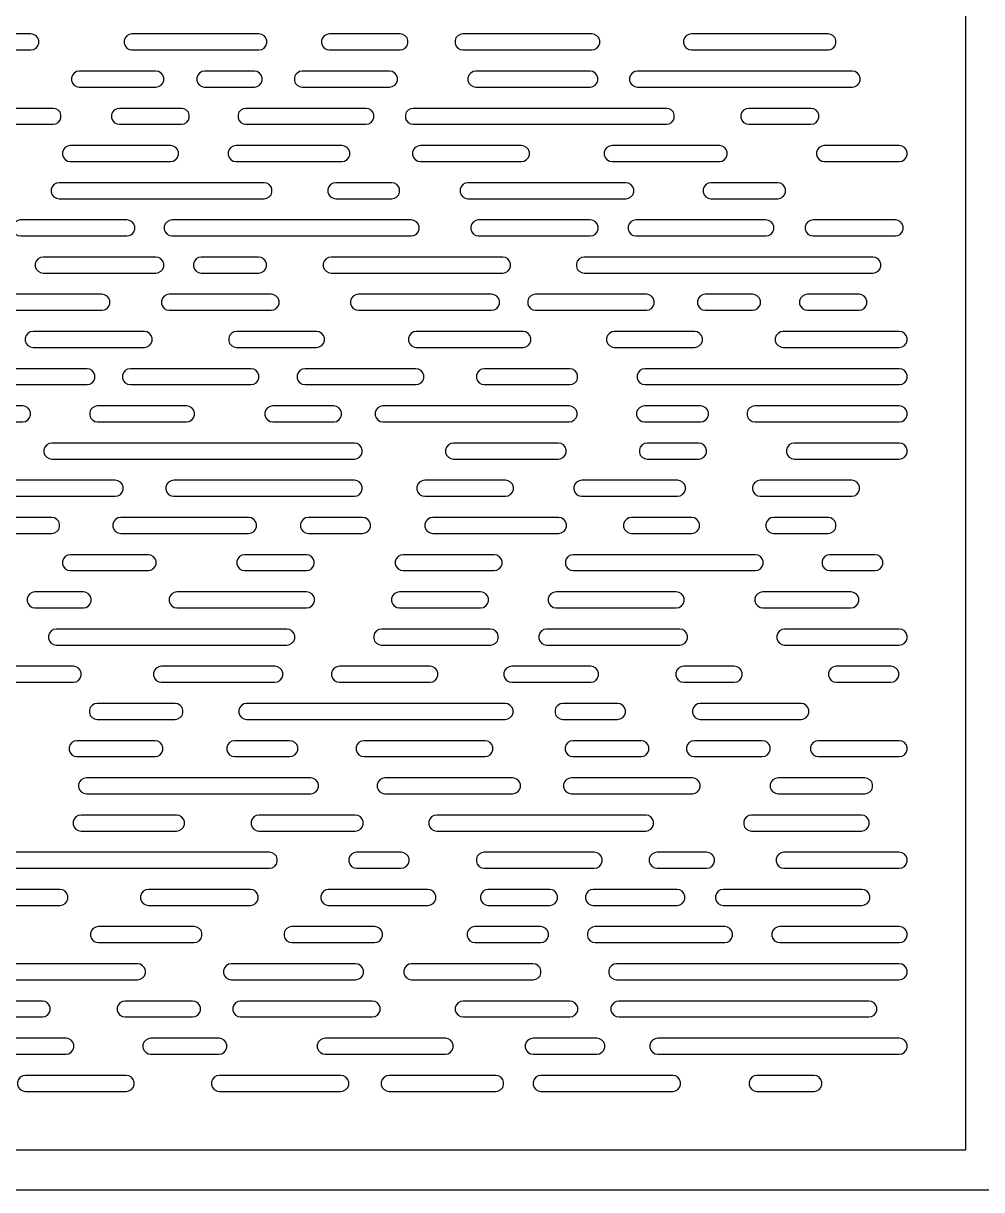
# Model space of a CAD drawing. Header units: millimetres. Extents: x 0 to 1525, y 0 to 1525.
# Drawn here: x 181.4 to 542, y 0 to 439 of the extents above; entities that cross this region are included whole.
import ezdxf

# ---------------------------------------------------------------- set-up
doc = ezdxf.new("R2010")
doc.units = ezdxf.units.MM
doc.layers.add('CUT_INSIDE', color=5, linetype='Continuous')
doc.layers.add('CUT_OUTSIDE', color=1, linetype='Continuous')

msp = doc.modelspace()

# ---------------------------------------------------------------- linework, layer by layer
at = {"layer": 'CUT_INSIDE'}
for points in [[(184.21, 435), (148.4, 435), (147.37, 434.82), (146.47, 434.3), (145.8, 433.5), (145.44, 432.52), (145.44, 431.48), (145.8, 430.5), (146.47, 429.7), (147.37, 429.18), (148.4, 429), (184.21, 429), (185.23, 429.18), (186.14, 429.7), (186.8, 430.5), (187.16, 431.48), (187.16, 432.52), (186.8, 433.5), (186.14, 434.3), (185.23, 434.82), (184.21, 435)], [(270.04, 435), (222.25, 435), (221.23, 434.82), (220.32, 434.3), (219.65, 433.5), (219.3, 432.52), (219.3, 431.48), (219.65, 430.5), (220.32, 429.7), (221.23, 429.18), (222.25, 429), (270.04, 429), (271.06, 429.18), (271.97, 429.7), (272.64, 430.5), (272.99, 431.48), (272.99, 432.52), (272.64, 433.5), (271.97, 434.3), (271.06, 434.82), (270.04, 435)], [(323.16, 435), (296.55, 435), (295.52, 434.82), (294.62, 434.3), (293.95, 433.5), (293.6, 432.52), (293.6, 431.48), (293.95, 430.5), (294.62, 429.7), (295.52, 429.18), (296.55, 429), (323.16, 429), (324.18, 429.18), (325.08, 429.7), (325.75, 430.5), (326.11, 431.48), (326.11, 432.52), (325.75, 433.5), (325.08, 434.3), (324.18, 434.82), (323.16, 435)], [(395.3, 435), (346.78, 435), (345.75, 434.82), (344.85, 434.3), (344.18, 433.5), (343.82, 432.52), (343.82, 431.48), (344.18, 430.5), (344.85, 429.7), (345.75, 429.18), (346.78, 429), (395.3, 429), (396.33, 429.18), (397.23, 429.7), (397.9, 430.5), (398.26, 431.48), (398.26, 432.52), (397.9, 433.5), (397.23, 434.3), (396.33, 434.82), (395.3, 435)], [(484.22, 435), (432.78, 435), (431.75, 434.82), (430.85, 434.3), (430.18, 433.5), (429.82, 432.52), (429.82, 431.48), (430.18, 430.5), (430.85, 429.7), (431.75, 429.18), (432.78, 429), (484.22, 429), (485.25, 429.18), (486.15, 429.7), (486.82, 430.5), (487.18, 431.48), (487.18, 432.52), (486.82, 433.5), (486.15, 434.3), (485.25, 434.82), (484.22, 435)], [(231.26, 421), (202.41, 421), (201.39, 420.82), (200.49, 420.3), (199.82, 419.5), (199.46, 418.52), (199.46, 417.48), (199.82, 416.5), (200.49, 415.7), (201.39, 415.18), (202.41, 415), (231.26, 415), (232.29, 415.18), (233.19, 415.7), (233.86, 416.5), (234.22, 417.48), (234.22, 418.52), (233.86, 419.5), (233.19, 420.3), (232.29, 420.82), (231.26, 421)], [(268.32, 421), (249.59, 421), (248.57, 420.82), (247.66, 420.3), (246.99, 419.5), (246.64, 418.52), (246.64, 417.48), (246.99, 416.5), (247.66, 415.7), (248.57, 415.18), (249.59, 415), (268.32, 415), (269.35, 415.18), (270.25, 415.7), (270.92, 416.5), (271.28, 417.48), (271.28, 418.52), (270.92, 419.5), (270.25, 420.3), (269.35, 420.82), (268.32, 421)], [(319.19, 421), (286.32, 421), (285.29, 420.82), (284.39, 420.3), (283.72, 419.5), (283.36, 418.52), (283.36, 417.48), (283.72, 416.5), (284.39, 415.7), (285.29, 415.18), (286.32, 415), (319.19, 415), (320.22, 415.18), (321.12, 415.7), (321.79, 416.5), (322.14, 417.48), (322.14, 418.52), (321.79, 419.5), (321.12, 420.3), (320.22, 420.82), (319.19, 421)], [(394.63, 421), (351.64, 421), (350.61, 420.82), (349.71, 420.3), (349.04, 419.5), (348.68, 418.52), (348.68, 417.48), (349.04, 416.5), (349.71, 415.7), (350.61, 415.18), (351.64, 415), (394.63, 415), (395.65, 415.18), (396.55, 415.7), (397.22, 416.5), (397.58, 417.48), (397.58, 418.52), (397.22, 419.5), (396.55, 420.3), (395.65, 420.82), (394.63, 421)], [(493.34, 421), (412.45, 421), (411.43, 420.82), (410.52, 420.3), (409.85, 419.5), (409.5, 418.52), (409.5, 417.48), (409.85, 416.5), (410.52, 415.7), (411.43, 415.18), (412.45, 415), (493.34, 415), (494.36, 415.18), (495.27, 415.7), (495.94, 416.5), (496.29, 417.48), (496.29, 418.52), (495.94, 419.5), (495.27, 420.3), (494.36, 420.82), (493.34, 421)], [(192.58, 407), (154.62, 407), (153.6, 406.82), (152.69, 406.3), (152.02, 405.5), (151.67, 404.52), (151.67, 403.48), (152.02, 402.5), (152.69, 401.7), (153.6, 401.18), (154.62, 401), (192.58, 401), (193.61, 401.18), (194.51, 401.7), (195.18, 402.5), (195.54, 403.48), (195.54, 404.52), (195.18, 405.5), (194.51, 406.3), (193.61, 406.82), (192.58, 407)], [(240.87, 407), (217.54, 407), (216.51, 406.82), (215.61, 406.3), (214.94, 405.5), (214.59, 404.52), (214.59, 403.48), (214.94, 402.5), (215.61, 401.7), (216.51, 401.18), (217.54, 401), (240.87, 401), (241.9, 401.18), (242.8, 401.7), (243.47, 402.5), (243.83, 403.48), (243.83, 404.52), (243.47, 405.5), (242.8, 406.3), (241.9, 406.82), (240.87, 407)], [(310.3, 407), (265.12, 407), (264.09, 406.82), (263.19, 406.3), (262.52, 405.5), (262.17, 404.52), (262.17, 403.48), (262.52, 402.5), (263.19, 401.7), (264.09, 401.18), (265.12, 401), (310.3, 401), (311.33, 401.18), (312.23, 401.7), (312.9, 402.5), (313.26, 403.48), (313.26, 404.52), (312.9, 405.5), (312.23, 406.3), (311.33, 406.82), (310.3, 407)], [(423.39, 407), (328.09, 407), (327.06, 406.82), (326.16, 406.3), (325.49, 405.5), (325.13, 404.52), (325.13, 403.48), (325.49, 402.5), (326.16, 401.7), (327.06, 401.18), (328.09, 401), (423.39, 401), (424.41, 401.18), (425.31, 401.7), (425.98, 402.5), (426.34, 403.48), (426.34, 404.52), (425.98, 405.5), (425.31, 406.3), (424.41, 406.82), (423.39, 407)], [(477.77, 407), (454.35, 407), (453.33, 406.82), (452.43, 406.3), (451.76, 405.5), (451.4, 404.52), (451.4, 403.48), (451.76, 402.5), (452.43, 401.7), (453.33, 401.18), (454.35, 401), (477.77, 401), (478.8, 401.18), (479.7, 401.7), (480.37, 402.5), (480.73, 403.48), (480.73, 404.52), (480.37, 405.5), (479.7, 406.3), (478.8, 406.82), (477.77, 407)], [(236.78, 393), (199.04, 393), (198.01, 392.82), (197.11, 392.3), (196.44, 391.5), (196.08, 390.52), (196.08, 389.48), (196.44, 388.5), (197.11, 387.7), (198.01, 387.18), (199.04, 387), (236.78, 387), (237.81, 387.18), (238.71, 387.7), (239.38, 388.5), (239.74, 389.48), (239.74, 390.52), (239.38, 391.5), (238.71, 392.3), (237.81, 392.82), (236.78, 393)], [(301.24, 393), (261.4, 393), (260.38, 392.82), (259.48, 392.3), (258.81, 391.5), (258.45, 390.52), (258.45, 389.48), (258.81, 388.5), (259.48, 387.7), (260.38, 387.18), (261.4, 387), (301.24, 387), (302.27, 387.18), (303.17, 387.7), (303.84, 388.5), (304.2, 389.48), (304.2, 390.52), (303.84, 391.5), (303.17, 392.3), (302.27, 392.82), (301.24, 393)], [(368.83, 393), (330.8, 393), (329.78, 392.82), (328.87, 392.3), (328.2, 391.5), (327.85, 390.52), (327.85, 389.48), (328.2, 388.5), (328.87, 387.7), (329.78, 387.18), (330.8, 387), (368.83, 387), (369.86, 387.18), (370.76, 387.7), (371.43, 388.5), (371.79, 389.48), (371.79, 390.52), (371.43, 391.5), (370.76, 392.3), (369.86, 392.82), (368.83, 393)], [(443.31, 393), (402.91, 393), (401.89, 392.82), (400.99, 392.3), (400.32, 391.5), (399.96, 390.52), (399.96, 389.48), (400.32, 388.5), (400.99, 387.7), (401.89, 387.18), (402.91, 387), (443.31, 387), (444.34, 387.18), (445.24, 387.7), (445.91, 388.5), (446.27, 389.48), (446.27, 390.52), (445.91, 391.5), (445.24, 392.3), (444.34, 392.82), (443.31, 393)], [(511, 393), (482.83, 393), (481.8, 392.82), (480.9, 392.3), (480.23, 391.5), (479.87, 390.52), (479.87, 389.48), (480.23, 388.5), (480.9, 387.7), (481.8, 387.18), (482.83, 387), (511, 387), (512.03, 387.18), (512.93, 387.7), (513.6, 388.5), (513.95, 389.48), (513.95, 390.52), (513.6, 391.5), (512.93, 392.3), (512.03, 392.82), (511, 393)], [(271.99, 379), (194.81, 379), (193.79, 378.82), (192.89, 378.3), (192.22, 377.5), (191.86, 376.52), (191.86, 375.48), (192.22, 374.5), (192.89, 373.7), (193.79, 373.18), (194.81, 373), (271.99, 373), (273.02, 373.18), (273.92, 373.7), (274.59, 374.5), (274.94, 375.48), (274.94, 376.52), (274.59, 377.5), (273.92, 378.3), (273.02, 378.82), (271.99, 379)], [(320.03, 379), (298.93, 379), (297.9, 378.82), (297, 378.3), (296.33, 377.5), (295.97, 376.52), (295.97, 375.48), (296.33, 374.5), (297, 373.7), (297.9, 373.18), (298.93, 373), (320.03, 373), (321.05, 373.18), (321.96, 373.7), (322.63, 374.5), (322.98, 375.48), (322.98, 376.52), (322.63, 377.5), (321.96, 378.3), (321.05, 378.82), (320.03, 379)], [(408.1, 379), (348.7, 379), (347.68, 378.82), (346.77, 378.3), (346.1, 377.5), (345.75, 376.52), (345.75, 375.48), (346.1, 374.5), (346.77, 373.7), (347.68, 373.18), (348.7, 373), (408.1, 373), (409.13, 373.18), (410.03, 373.7), (410.7, 374.5), (411.06, 375.48), (411.06, 376.52), (410.7, 377.5), (410.03, 378.3), (409.13, 378.82), (408.1, 379)], [(465.25, 379), (440.13, 379), (439.11, 378.82), (438.2, 378.3), (437.53, 377.5), (437.18, 376.52), (437.18, 375.48), (437.53, 374.5), (438.2, 373.7), (439.11, 373.18), (440.13, 373), (465.25, 373), (466.28, 373.18), (467.18, 373.7), (467.85, 374.5), (468.21, 375.48), (468.21, 376.52), (467.85, 377.5), (467.18, 378.3), (466.28, 378.82), (465.25, 379)], [(220.35, 365), (180.34, 365), (179.31, 364.82), (178.41, 364.3), (177.74, 363.5), (177.38, 362.52), (177.38, 361.48), (177.74, 360.5), (178.41, 359.7), (179.31, 359.18), (180.34, 359), (220.35, 359), (221.38, 359.18), (222.28, 359.7), (222.95, 360.5), (223.31, 361.48), (223.31, 362.52), (222.95, 363.5), (222.28, 364.3), (221.38, 364.82), (220.35, 365)], [(327.33, 365), (237.38, 365), (236.35, 364.82), (235.45, 364.3), (234.78, 363.5), (234.42, 362.52), (234.42, 361.48), (234.78, 360.5), (235.45, 359.7), (236.35, 359.18), (237.38, 359), (327.33, 359), (328.36, 359.18), (329.26, 359.7), (329.93, 360.5), (330.29, 361.48), (330.29, 362.52), (329.93, 363.5), (329.26, 364.3), (328.36, 364.82), (327.33, 365)], [(394.73, 365), (352.69, 365), (351.67, 364.82), (350.76, 364.3), (350.09, 363.5), (349.74, 362.52), (349.74, 361.48), (350.09, 360.5), (350.76, 359.7), (351.67, 359.18), (352.69, 359), (394.73, 359), (395.76, 359.18), (396.66, 359.7), (397.33, 360.5), (397.69, 361.48), (397.69, 362.52), (397.33, 363.5), (396.66, 364.3), (395.76, 364.82), (394.73, 365)], [(460.81, 365), (411.94, 365), (410.91, 364.82), (410.01, 364.3), (409.34, 363.5), (408.98, 362.52), (408.98, 361.48), (409.34, 360.5), (410.01, 359.7), (410.91, 359.18), (411.94, 359), (460.81, 359), (461.83, 359.18), (462.73, 359.7), (463.4, 360.5), (463.76, 361.48), (463.76, 362.52), (463.4, 363.5), (462.73, 364.3), (461.83, 364.82), (460.81, 365)], [(509.52, 365), (478.57, 365), (477.54, 364.82), (476.64, 364.3), (475.97, 363.5), (475.62, 362.52), (475.62, 361.48), (475.97, 360.5), (476.64, 359.7), (477.54, 359.18), (478.57, 359), (509.52, 359), (510.54, 359.18), (511.45, 359.7), (512.11, 360.5), (512.47, 361.48), (512.47, 362.52), (512.11, 363.5), (511.45, 364.3), (510.54, 364.82), (509.52, 365)], [(231.24, 351), (188.82, 351), (187.79, 350.82), (186.89, 350.3), (186.22, 349.5), (185.87, 348.52), (185.87, 347.48), (186.22, 346.5), (186.89, 345.7), (187.79, 345.18), (188.82, 345), (231.24, 345), (232.27, 345.18), (233.17, 345.7), (233.84, 346.5), (234.2, 347.48), (234.2, 348.52), (233.84, 349.5), (233.17, 350.3), (232.27, 350.82), (231.24, 351)], [(269.89, 351), (248.33, 351), (247.3, 350.82), (246.4, 350.3), (245.73, 349.5), (245.37, 348.52), (245.37, 347.48), (245.73, 346.5), (246.4, 345.7), (247.3, 345.18), (248.33, 345), (269.89, 345), (270.92, 345.18), (271.82, 345.7), (272.49, 346.5), (272.85, 347.48), (272.85, 348.52), (272.49, 349.5), (271.82, 350.3), (270.92, 350.82), (269.89, 351)], [(361.77, 351), (297.21, 351), (296.19, 350.82), (295.28, 350.3), (294.61, 349.5), (294.26, 348.52), (294.26, 347.48), (294.61, 346.5), (295.28, 345.7), (296.19, 345.18), (297.21, 345), (361.77, 345), (362.8, 345.18), (363.7, 345.7), (364.37, 346.5), (364.73, 347.48), (364.73, 348.52), (364.37, 349.5), (363.7, 350.3), (362.8, 350.82), (361.77, 351)], [(501.08, 351), (392.44, 351), (391.42, 350.82), (390.51, 350.3), (389.84, 349.5), (389.49, 348.52), (389.49, 347.48), (389.84, 346.5), (390.51, 345.7), (391.42, 345.18), (392.44, 345), (501.08, 345), (502.1, 345.18), (503.01, 345.7), (503.68, 346.5), (504.03, 347.48), (504.03, 348.52), (503.68, 349.5), (503.01, 350.3), (502.1, 350.82), (501.08, 351)], [(210.94, 337), (176.39, 337), (175.37, 336.82), (174.46, 336.3), (173.79, 335.5), (173.44, 334.52), (173.44, 333.48), (173.79, 332.5), (174.46, 331.7), (175.37, 331.18), (176.39, 331), (210.94, 331), (211.97, 331.18), (212.87, 331.7), (213.54, 332.5), (213.9, 333.48), (213.9, 334.52), (213.54, 335.5), (212.87, 336.3), (211.97, 336.82), (210.94, 337)], [(274.64, 337), (236.29, 337), (235.27, 336.82), (234.36, 336.3), (233.69, 335.5), (233.34, 334.52), (233.34, 333.48), (233.69, 332.5), (234.36, 331.7), (235.27, 331.18), (236.29, 331), (274.64, 331), (275.67, 331.18), (276.57, 331.7), (277.24, 332.5), (277.6, 333.48), (277.6, 334.52), (277.24, 335.5), (276.57, 336.3), (275.67, 336.82), (274.64, 337)], [(357.58, 337), (307.47, 337), (306.45, 336.82), (305.55, 336.3), (304.88, 335.5), (304.52, 334.52), (304.52, 333.48), (304.88, 332.5), (305.55, 331.7), (306.45, 331.18), (307.47, 331), (357.58, 331), (358.61, 331.18), (359.51, 331.7), (360.18, 332.5), (360.54, 333.48), (360.54, 334.52), (360.18, 335.5), (359.51, 336.3), (358.61, 336.82), (357.58, 337)], [(415.84, 337), (374.13, 337), (373.1, 336.82), (372.2, 336.3), (371.53, 335.5), (371.17, 334.52), (371.17, 333.48), (371.53, 332.5), (372.2, 331.7), (373.1, 331.18), (374.13, 331), (415.84, 331), (416.86, 331.18), (417.77, 331.7), (418.44, 332.5), (418.79, 333.48), (418.79, 334.52), (418.44, 335.5), (417.77, 336.3), (416.86, 336.82), (415.84, 337)], [(455.75, 337), (438, 337), (436.97, 336.82), (436.07, 336.3), (435.4, 335.5), (435.04, 334.52), (435.04, 333.48), (435.4, 332.5), (436.07, 331.7), (436.97, 331.18), (438, 331), (455.75, 331), (456.78, 331.18), (457.68, 331.7), (458.35, 332.5), (458.71, 333.48), (458.71, 334.52), (458.35, 335.5), (457.68, 336.3), (456.78, 336.82), (455.75, 337)], [(495.87, 337), (476.44, 337), (475.42, 336.82), (474.52, 336.3), (473.85, 335.5), (473.49, 334.52), (473.49, 333.48), (473.85, 332.5), (474.52, 331.7), (475.42, 331.18), (476.44, 331), (495.87, 331), (496.9, 331.18), (497.8, 331.7), (498.47, 332.5), (498.82, 333.48), (498.82, 334.52), (498.47, 335.5), (497.8, 336.3), (496.9, 336.82), (495.87, 337)], [(226.93, 323), (185.02, 323), (184, 322.82), (183.09, 322.3), (182.42, 321.5), (182.07, 320.52), (182.07, 319.48), (182.42, 318.5), (183.09, 317.7), (184, 317.18), (185.02, 317), (226.93, 317), (227.95, 317.18), (228.86, 317.7), (229.53, 318.5), (229.88, 319.48), (229.88, 320.52), (229.53, 321.5), (228.86, 322.3), (227.95, 322.82), (226.93, 323)], [(291.72, 323), (261.6, 323), (260.57, 322.82), (259.67, 322.3), (259, 321.5), (258.65, 320.52), (258.65, 319.48), (259, 318.5), (259.67, 317.7), (260.57, 317.18), (261.6, 317), (291.72, 317), (292.74, 317.18), (293.64, 317.7), (294.31, 318.5), (294.67, 319.48), (294.67, 320.52), (294.31, 321.5), (293.64, 322.3), (292.74, 322.82), (291.72, 323)], [(369.41, 323), (329.23, 323), (328.21, 322.82), (327.3, 322.3), (326.64, 321.5), (326.28, 320.52), (326.28, 319.48), (326.64, 318.5), (327.3, 317.7), (328.21, 317.18), (329.23, 317), (369.41, 317), (370.44, 317.18), (371.34, 317.7), (372.01, 318.5), (372.37, 319.48), (372.37, 320.52), (372.01, 321.5), (371.34, 322.3), (370.44, 322.82), (369.41, 323)], [(433.95, 323), (403.83, 323), (402.8, 322.82), (401.9, 322.3), (401.23, 321.5), (400.87, 320.52), (400.87, 319.48), (401.23, 318.5), (401.9, 317.7), (402.8, 317.18), (403.83, 317), (433.95, 317), (434.97, 317.18), (435.87, 317.7), (436.54, 318.5), (436.9, 319.48), (436.9, 320.52), (436.54, 321.5), (435.87, 322.3), (434.97, 322.82), (433.95, 323)], [(511, 323), (467.29, 323), (466.26, 322.82), (465.36, 322.3), (464.69, 321.5), (464.34, 320.52), (464.34, 319.48), (464.69, 318.5), (465.36, 317.7), (466.26, 317.18), (467.29, 317), (511, 317), (512.03, 317.18), (512.93, 317.7), (513.6, 318.5), (513.95, 319.48), (513.95, 320.52), (513.6, 321.5), (512.93, 322.3), (512.03, 322.82), (511, 323)], [(205.33, 309), (168.41, 309), (167.39, 308.82), (166.48, 308.3), (165.82, 307.5), (165.46, 306.52), (165.46, 305.48), (165.82, 304.5), (166.48, 303.7), (167.39, 303.18), (168.41, 303), (205.33, 303), (206.35, 303.18), (207.25, 303.7), (207.92, 304.5), (208.28, 305.48), (208.28, 306.52), (207.92, 307.5), (207.25, 308.3), (206.35, 308.82), (205.33, 309)], [(267.02, 309), (221.64, 309), (220.62, 308.82), (219.72, 308.3), (219.05, 307.5), (218.69, 306.52), (218.69, 305.48), (219.05, 304.5), (219.72, 303.7), (220.62, 303.18), (221.64, 303), (267.02, 303), (268.05, 303.18), (268.95, 303.7), (269.62, 304.5), (269.98, 305.48), (269.98, 306.52), (269.62, 307.5), (268.95, 308.3), (268.05, 308.82), (267.02, 309)], [(329.1, 309), (287.37, 309), (286.35, 308.82), (285.45, 308.3), (284.78, 307.5), (284.42, 306.52), (284.42, 305.48), (284.78, 304.5), (285.45, 303.7), (286.35, 303.18), (287.37, 303), (329.1, 303), (330.13, 303.18), (331.03, 303.7), (331.7, 304.5), (332.06, 305.48), (332.06, 306.52), (331.7, 307.5), (331.03, 308.3), (330.13, 308.82), (329.1, 309)], [(387.01, 309), (354.83, 309), (353.8, 308.82), (352.9, 308.3), (352.23, 307.5), (351.88, 306.52), (351.88, 305.48), (352.23, 304.5), (352.9, 303.7), (353.8, 303.18), (354.83, 303), (387.01, 303), (388.03, 303.18), (388.94, 303.7), (389.61, 304.5), (389.96, 305.48), (389.96, 306.52), (389.61, 307.5), (388.94, 308.3), (388.03, 308.82), (387.01, 309)], [(511, 309), (415.31, 309), (414.28, 308.82), (413.38, 308.3), (412.71, 307.5), (412.35, 306.52), (412.35, 305.48), (412.71, 304.5), (413.38, 303.7), (414.28, 303.18), (415.31, 303), (511, 303), (512.03, 303.18), (512.93, 303.7), (513.6, 304.5), (513.95, 305.48), (513.95, 306.52), (513.6, 307.5), (512.93, 308.3), (512.03, 308.82), (511, 309)], [(181.15, 295), (161.14, 295), (160.11, 294.82), (159.21, 294.3), (158.54, 293.5), (158.18, 292.52), (158.18, 291.48), (158.54, 290.5), (159.21, 289.7), (160.11, 289.18), (161.14, 289), (181.15, 289), (182.18, 289.18), (183.08, 289.7), (183.75, 290.5), (184.11, 291.48), (184.11, 292.52), (183.75, 293.5), (183.08, 294.3), (182.18, 294.82), (181.15, 295)], [(242.79, 295), (209.29, 295), (208.26, 294.82), (207.36, 294.3), (206.69, 293.5), (206.34, 292.52), (206.34, 291.48), (206.69, 290.5), (207.36, 289.7), (208.26, 289.18), (209.29, 289), (242.79, 289), (243.81, 289.18), (244.72, 289.7), (245.38, 290.5), (245.74, 291.48), (245.74, 292.52), (245.38, 293.5), (244.72, 294.3), (243.81, 294.82), (242.79, 295)], [(298.16, 295), (275.24, 295), (274.22, 294.82), (273.31, 294.3), (272.65, 293.5), (272.29, 292.52), (272.29, 291.48), (272.65, 290.5), (273.31, 289.7), (274.22, 289.18), (275.24, 289), (298.16, 289), (299.18, 289.18), (300.09, 289.7), (300.76, 290.5), (301.11, 291.48), (301.11, 292.52), (300.76, 293.5), (300.09, 294.3), (299.18, 294.82), (298.16, 295)], [(386.77, 295), (316.71, 295), (315.68, 294.82), (314.78, 294.3), (314.11, 293.5), (313.75, 292.52), (313.75, 291.48), (314.11, 290.5), (314.78, 289.7), (315.68, 289.18), (316.71, 289), (386.77, 289), (387.8, 289.18), (388.7, 289.7), (389.37, 290.5), (389.72, 291.48), (389.72, 292.52), (389.37, 293.5), (388.7, 294.3), (387.8, 294.82), (386.77, 295)], [(436.23, 295), (415.12, 295), (414.1, 294.82), (413.2, 294.3), (412.53, 293.5), (412.17, 292.52), (412.17, 291.48), (412.53, 290.5), (413.2, 289.7), (414.1, 289.18), (415.12, 289), (436.23, 289), (437.25, 289.18), (438.15, 289.7), (438.82, 290.5), (439.18, 291.48), (439.18, 292.52), (438.82, 293.5), (438.15, 294.3), (437.25, 294.82), (436.23, 295)], [(511, 295), (456.65, 295), (455.63, 294.82), (454.73, 294.3), (454.06, 293.5), (453.7, 292.52), (453.7, 291.48), (454.06, 290.5), (454.73, 289.7), (455.63, 289.18), (456.65, 289), (511, 289), (512.03, 289.18), (512.93, 289.7), (513.6, 290.5), (513.95, 291.48), (513.95, 292.52), (513.6, 293.5), (512.93, 294.3), (512.03, 294.82), (511, 295)], [(305.94, 281), (192.1, 281), (191.07, 280.82), (190.17, 280.3), (189.5, 279.5), (189.14, 278.52), (189.14, 277.48), (189.5, 276.5), (190.17, 275.7), (191.07, 275.18), (192.1, 275), (305.94, 275), (306.96, 275.18), (307.86, 275.7), (308.53, 276.5), (308.89, 277.48), (308.89, 278.52), (308.53, 279.5), (307.86, 280.3), (306.96, 280.82), (305.94, 281)], [(382.69, 281), (343.24, 281), (342.21, 280.82), (341.31, 280.3), (340.64, 279.5), (340.28, 278.52), (340.28, 277.48), (340.64, 276.5), (341.31, 275.7), (342.21, 275.18), (343.24, 275), (382.69, 275), (383.72, 275.18), (384.62, 275.7), (385.29, 276.5), (385.65, 277.48), (385.65, 278.52), (385.29, 279.5), (384.62, 280.3), (383.72, 280.82), (382.69, 281)], [(435.51, 281), (416.13, 281), (415.1, 280.82), (414.2, 280.3), (413.53, 279.5), (413.18, 278.52), (413.18, 277.48), (413.53, 276.5), (414.2, 275.7), (415.1, 275.18), (416.13, 275), (435.51, 275), (436.53, 275.18), (437.43, 275.7), (438.1, 276.5), (438.46, 277.48), (438.46, 278.52), (438.1, 279.5), (437.43, 280.3), (436.53, 280.82), (435.51, 281)], [(511, 281), (471.48, 281), (470.45, 280.82), (469.55, 280.3), (468.88, 279.5), (468.52, 278.52), (468.52, 277.48), (468.88, 276.5), (469.55, 275.7), (470.45, 275.18), (471.48, 275), (511, 275), (512.03, 275.18), (512.93, 275.7), (513.6, 276.5), (513.95, 277.48), (513.95, 278.52), (513.6, 279.5), (512.93, 280.3), (512.03, 280.82), (511, 281)], [(215.95, 267), (149.93, 267), (148.9, 266.82), (148, 266.3), (147.33, 265.5), (146.97, 264.52), (146.97, 263.48), (147.33, 262.5), (148, 261.7), (148.9, 261.18), (149.93, 261), (215.95, 261), (216.98, 261.18), (217.88, 261.7), (218.55, 262.5), (218.91, 263.48), (218.91, 264.52), (218.55, 265.5), (217.88, 266.3), (216.98, 266.82), (215.95, 267)], [(305.94, 267), (237.97, 267), (236.94, 266.82), (236.04, 266.3), (235.37, 265.5), (235.01, 264.52), (235.01, 263.48), (235.37, 262.5), (236.04, 261.7), (236.94, 261.18), (237.97, 261), (305.94, 261), (306.97, 261.18), (307.87, 261.7), (308.54, 262.5), (308.9, 263.48), (308.9, 264.52), (308.54, 265.5), (307.87, 266.3), (306.97, 266.82), (305.94, 267)], [(362.81, 267), (332.42, 267), (331.4, 266.82), (330.5, 266.3), (329.83, 265.5), (329.47, 264.52), (329.47, 263.48), (329.83, 262.5), (330.5, 261.7), (331.4, 261.18), (332.42, 261), (362.81, 261), (363.84, 261.18), (364.74, 261.7), (365.41, 262.5), (365.77, 263.48), (365.77, 264.52), (365.41, 265.5), (364.74, 266.3), (363.84, 266.82), (362.81, 267)], [(427.53, 267), (391.52, 267), (390.49, 266.82), (389.59, 266.3), (388.92, 265.5), (388.56, 264.52), (388.56, 263.48), (388.92, 262.5), (389.59, 261.7), (390.49, 261.18), (391.52, 261), (427.53, 261), (428.56, 261.18), (429.46, 261.7), (430.13, 262.5), (430.49, 263.48), (430.49, 264.52), (430.13, 265.5), (429.46, 266.3), (428.56, 266.82), (427.53, 267)], [(493.12, 267), (458.68, 267), (457.66, 266.82), (456.76, 266.3), (456.09, 265.5), (455.73, 264.52), (455.73, 263.48), (456.09, 262.5), (456.76, 261.7), (457.66, 261.18), (458.68, 261), (493.12, 261), (494.14, 261.18), (495.04, 261.7), (495.71, 262.5), (496.07, 263.48), (496.07, 264.52), (495.71, 265.5), (495.04, 266.3), (494.14, 266.82), (493.12, 267)], [(192.09, 253), (123.3, 253), (122.27, 252.82), (121.37, 252.3), (120.7, 251.5), (120.34, 250.52), (120.34, 249.48), (120.7, 248.5), (121.37, 247.7), (122.27, 247.18), (123.3, 247), (192.09, 247), (193.12, 247.18), (194.02, 247.7), (194.69, 248.5), (195.04, 249.48), (195.04, 250.52), (194.69, 251.5), (194.02, 252.3), (193.12, 252.82), (192.09, 253)], [(266.16, 253), (218.02, 253), (216.99, 252.82), (216.09, 252.3), (215.42, 251.5), (215.07, 250.52), (215.07, 249.48), (215.42, 248.5), (216.09, 247.7), (216.99, 247.18), (218.02, 247), (266.16, 247), (267.18, 247.18), (268.08, 247.7), (268.75, 248.5), (269.11, 249.48), (269.11, 250.52), (268.75, 251.5), (268.08, 252.3), (267.18, 252.82), (266.16, 253)], [(309.03, 253), (288.62, 253), (287.59, 252.82), (286.69, 252.3), (286.02, 251.5), (285.66, 250.52), (285.66, 249.48), (286.02, 248.5), (286.69, 247.7), (287.59, 247.18), (288.62, 247), (309.03, 247), (310.06, 247.18), (310.96, 247.7), (311.63, 248.5), (311.99, 249.48), (311.99, 250.52), (311.63, 251.5), (310.96, 252.3), (310.06, 252.82), (309.03, 253)], [(382.78, 253), (335.44, 253), (334.42, 252.82), (333.51, 252.3), (332.84, 251.5), (332.49, 250.52), (332.49, 249.48), (332.84, 248.5), (333.51, 247.7), (334.42, 247.18), (335.44, 247), (382.78, 247), (383.81, 247.18), (384.71, 247.7), (385.38, 248.5), (385.74, 249.48), (385.74, 250.52), (385.38, 251.5), (384.71, 252.3), (383.81, 252.82), (382.78, 253)], [(432.88, 253), (410.22, 253), (409.19, 252.82), (408.29, 252.3), (407.62, 251.5), (407.26, 250.52), (407.26, 249.48), (407.62, 248.5), (408.29, 247.7), (409.19, 247.18), (410.22, 247), (432.88, 247), (433.91, 247.18), (434.81, 247.7), (435.48, 248.5), (435.84, 249.48), (435.84, 250.52), (435.48, 251.5), (434.81, 252.3), (433.91, 252.82), (432.88, 253)], [(484.22, 253), (463.71, 253), (462.68, 252.82), (461.78, 252.3), (461.11, 251.5), (460.76, 250.52), (460.76, 249.48), (461.11, 248.5), (461.78, 247.7), (462.68, 247.18), (463.71, 247), (484.22, 247), (485.24, 247.18), (486.14, 247.7), (486.81, 248.5), (487.17, 249.48), (487.17, 250.52), (486.81, 251.5), (486.14, 252.3), (485.24, 252.82), (484.22, 253)], [(228.35, 239), (199.08, 239), (198.05, 238.82), (197.15, 238.3), (196.48, 237.5), (196.13, 236.52), (196.13, 235.48), (196.48, 234.5), (197.15, 233.7), (198.05, 233.18), (199.08, 233), (228.35, 233), (229.37, 233.18), (230.28, 233.7), (230.95, 234.5), (231.3, 235.48), (231.3, 236.52), (230.95, 237.5), (230.28, 238.3), (229.37, 238.82), (228.35, 239)], [(287.88, 239), (264.63, 239), (263.61, 238.82), (262.7, 238.3), (262.04, 237.5), (261.68, 236.52), (261.68, 235.48), (262.04, 234.5), (262.7, 233.7), (263.61, 233.18), (264.63, 233), (287.88, 233), (288.91, 233.18), (289.81, 233.7), (290.48, 234.5), (290.83, 235.48), (290.83, 236.52), (290.48, 237.5), (289.81, 238.3), (288.91, 238.82), (287.88, 239)], [(358.54, 239), (324.3, 239), (323.27, 238.82), (322.37, 238.3), (321.7, 237.5), (321.34, 236.52), (321.34, 235.48), (321.7, 234.5), (322.37, 233.7), (323.27, 233.18), (324.3, 233), (358.54, 233), (359.57, 233.18), (360.47, 233.7), (361.14, 234.5), (361.5, 235.48), (361.5, 236.52), (361.14, 237.5), (360.47, 238.3), (359.57, 238.82), (358.54, 239)], [(456.81, 239), (388.29, 239), (387.27, 238.82), (386.36, 238.3), (385.7, 237.5), (385.34, 236.52), (385.34, 235.48), (385.7, 234.5), (386.36, 233.7), (387.27, 233.18), (388.29, 233), (456.81, 233), (457.84, 233.18), (458.74, 233.7), (459.41, 234.5), (459.77, 235.48), (459.77, 236.52), (459.41, 237.5), (458.74, 238.3), (457.84, 238.82), (456.81, 239)], [(501.85, 239), (484.89, 239), (483.86, 238.82), (482.96, 238.3), (482.29, 237.5), (481.93, 236.52), (481.93, 235.48), (482.29, 234.5), (482.96, 233.7), (483.86, 233.18), (484.89, 233), (501.85, 233), (502.88, 233.18), (503.78, 233.7), (504.45, 234.5), (504.81, 235.48), (504.81, 236.52), (504.45, 237.5), (503.78, 238.3), (502.88, 238.82), (501.85, 239)], [(203.96, 225), (185.73, 225), (184.7, 224.82), (183.8, 224.3), (183.13, 223.5), (182.77, 222.52), (182.77, 221.48), (183.13, 220.5), (183.8, 219.7), (184.7, 219.18), (185.73, 219), (203.96, 219), (204.98, 219.18), (205.89, 219.7), (206.55, 220.5), (206.91, 221.48), (206.91, 222.52), (206.55, 223.5), (205.89, 224.3), (204.98, 224.82), (203.96, 225)], [(287.98, 225), (239.15, 225), (238.13, 224.82), (237.23, 224.3), (236.56, 223.5), (236.2, 222.52), (236.2, 221.48), (236.56, 220.5), (237.23, 219.7), (238.13, 219.18), (239.15, 219), (287.98, 219), (289.01, 219.18), (289.91, 219.7), (290.58, 220.5), (290.94, 221.48), (290.94, 222.52), (290.58, 223.5), (289.91, 224.3), (289.01, 224.82), (287.98, 225)], [(353.46, 225), (322.89, 225), (321.87, 224.82), (320.97, 224.3), (320.3, 223.5), (319.94, 222.52), (319.94, 221.48), (320.3, 220.5), (320.97, 219.7), (321.87, 219.18), (322.89, 219), (353.46, 219), (354.49, 219.18), (355.39, 219.7), (356.06, 220.5), (356.42, 221.48), (356.42, 222.52), (356.06, 223.5), (355.39, 224.3), (354.49, 224.82), (353.46, 225)], [(427.09, 225), (381.86, 225), (380.83, 224.82), (379.93, 224.3), (379.26, 223.5), (378.91, 222.52), (378.91, 221.48), (379.26, 220.5), (379.93, 219.7), (380.83, 219.18), (381.86, 219), (427.09, 219), (428.12, 219.18), (429.02, 219.7), (429.69, 220.5), (430.05, 221.48), (430.05, 222.52), (429.69, 223.5), (429.02, 224.3), (428.12, 224.82), (427.09, 225)], [(492.78, 225), (459.64, 225), (458.61, 224.82), (457.71, 224.3), (457.04, 223.5), (456.68, 222.52), (456.68, 221.48), (457.04, 220.5), (457.71, 219.7), (458.61, 219.18), (459.64, 219), (492.78, 219), (493.8, 219.18), (494.71, 219.7), (495.38, 220.5), (495.73, 221.48), (495.73, 222.52), (495.38, 223.5), (494.71, 224.3), (493.8, 224.82), (492.78, 225)], [(280.53, 211), (193.78, 211), (192.76, 210.82), (191.85, 210.3), (191.18, 209.5), (190.83, 208.52), (190.83, 207.48), (191.18, 206.5), (191.85, 205.7), (192.76, 205.18), (193.78, 205), (280.53, 205), (281.56, 205.18), (282.46, 205.7), (283.13, 206.5), (283.49, 207.48), (283.49, 208.52), (283.13, 209.5), (282.46, 210.3), (281.56, 210.82), (280.53, 211)], [(357.15, 211), (316.17, 211), (315.15, 210.82), (314.24, 210.3), (313.57, 209.5), (313.22, 208.52), (313.22, 207.48), (313.57, 206.5), (314.24, 205.7), (315.15, 205.18), (316.17, 205), (357.15, 205), (358.17, 205.18), (359.07, 205.7), (359.74, 206.5), (360.1, 207.48), (360.1, 208.52), (359.74, 209.5), (359.07, 210.3), (358.17, 210.82), (357.15, 211)], [(428.39, 211), (378.26, 211), (377.24, 210.82), (376.34, 210.3), (375.67, 209.5), (375.31, 208.52), (375.31, 207.48), (375.67, 206.5), (376.34, 205.7), (377.24, 205.18), (378.26, 205), (428.39, 205), (429.41, 205.18), (430.31, 205.7), (430.98, 206.5), (431.34, 207.48), (431.34, 208.52), (430.98, 209.5), (430.31, 210.3), (429.41, 210.82), (428.39, 211)], [(511, 211), (467.84, 211), (466.82, 210.82), (465.91, 210.3), (465.24, 209.5), (464.89, 208.52), (464.89, 207.48), (465.24, 206.5), (465.91, 205.7), (466.82, 205.18), (467.84, 205), (511, 205), (512.03, 205.18), (512.93, 205.7), (513.6, 206.5), (513.95, 207.48), (513.95, 208.52), (513.6, 209.5), (512.93, 210.3), (512.03, 210.82), (511, 211)], [(200.19, 197), (137.91, 197), (136.89, 196.82), (135.98, 196.3), (135.31, 195.5), (134.96, 194.52), (134.96, 193.48), (135.31, 192.5), (135.98, 191.7), (136.89, 191.18), (137.91, 191), (200.19, 191), (201.21, 191.18), (202.12, 191.7), (202.78, 192.5), (203.14, 193.48), (203.14, 194.52), (202.78, 195.5), (202.12, 196.3), (201.21, 196.82), (200.19, 197)], [(276.02, 197), (233.33, 197), (232.3, 196.82), (231.4, 196.3), (230.73, 195.5), (230.37, 194.52), (230.37, 193.48), (230.73, 192.5), (231.4, 191.7), (232.3, 191.18), (233.33, 191), (276.02, 191), (277.04, 191.18), (277.95, 191.7), (278.62, 192.5), (278.97, 193.48), (278.97, 194.52), (278.62, 195.5), (277.95, 196.3), (277.04, 196.82), (276.02, 197)], [(334.43, 197), (300.32, 197), (299.29, 196.82), (298.39, 196.3), (297.72, 195.5), (297.36, 194.52), (297.36, 193.48), (297.72, 192.5), (298.39, 191.7), (299.29, 191.18), (300.32, 191), (334.43, 191), (335.45, 191.18), (336.35, 191.7), (337.02, 192.5), (337.38, 193.48), (337.38, 194.52), (337.02, 195.5), (336.35, 196.3), (335.45, 196.82), (334.43, 197)], [(394.87, 197), (365.17, 197), (364.15, 196.82), (363.24, 196.3), (362.57, 195.5), (362.22, 194.52), (362.22, 193.48), (362.57, 192.5), (363.24, 191.7), (364.15, 191.18), (365.17, 191), (394.87, 191), (395.89, 191.18), (396.8, 191.7), (397.47, 192.5), (397.82, 193.48), (397.82, 194.52), (397.47, 195.5), (396.8, 196.3), (395.89, 196.82), (394.87, 197)], [(448.91, 197), (429.87, 197), (428.85, 196.82), (427.95, 196.3), (427.28, 195.5), (426.92, 194.52), (426.92, 193.48), (427.28, 192.5), (427.95, 191.7), (428.85, 191.18), (429.87, 191), (448.91, 191), (449.93, 191.18), (450.84, 191.7), (451.51, 192.5), (451.86, 193.48), (451.86, 194.52), (451.51, 195.5), (450.84, 196.3), (449.93, 196.82), (448.91, 197)], [(507.81, 197), (487.29, 197), (486.26, 196.82), (485.36, 196.3), (484.69, 195.5), (484.34, 194.52), (484.34, 193.48), (484.69, 192.5), (485.36, 191.7), (486.26, 191.18), (487.29, 191), (507.81, 191), (508.84, 191.18), (509.74, 191.7), (510.41, 192.5), (510.77, 193.48), (510.77, 194.52), (510.41, 195.5), (509.74, 196.3), (508.84, 196.82), (507.81, 197)], [(238.48, 183), (209.16, 183), (208.13, 182.82), (207.23, 182.3), (206.56, 181.5), (206.21, 180.52), (206.21, 179.48), (206.56, 178.5), (207.23, 177.7), (208.13, 177.18), (209.16, 177), (238.48, 177), (239.5, 177.18), (240.41, 177.7), (241.08, 178.5), (241.43, 179.48), (241.43, 180.52), (241.08, 181.5), (240.41, 182.3), (239.5, 182.82), (238.48, 183)], [(362.7, 183), (265.39, 183), (264.37, 182.82), (263.46, 182.3), (262.8, 181.5), (262.44, 180.52), (262.44, 179.48), (262.8, 178.5), (263.46, 177.7), (264.37, 177.18), (265.39, 177), (362.7, 177), (363.73, 177.18), (364.63, 177.7), (365.3, 178.5), (365.66, 179.48), (365.66, 180.52), (365.3, 181.5), (364.63, 182.3), (363.73, 182.82), (362.7, 183)], [(405, 183), (384.4, 183), (383.37, 182.82), (382.47, 182.3), (381.8, 181.5), (381.44, 180.52), (381.44, 179.48), (381.8, 178.5), (382.47, 177.7), (383.37, 177.18), (384.4, 177), (405, 177), (406.02, 177.18), (406.93, 177.7), (407.6, 178.5), (407.95, 179.48), (407.95, 180.52), (407.6, 181.5), (406.93, 182.3), (406.02, 182.82), (405, 183)], [(474.02, 183), (436.1, 183), (435.07, 182.82), (434.17, 182.3), (433.5, 181.5), (433.14, 180.52), (433.14, 179.48), (433.5, 178.5), (434.17, 177.7), (435.07, 177.18), (436.1, 177), (474.02, 177), (475.05, 177.18), (475.95, 177.7), (476.62, 178.5), (476.98, 179.48), (476.98, 180.52), (476.62, 181.5), (475.95, 182.3), (475.05, 182.82), (474.02, 183)], [(230.92, 169), (201.55, 169), (200.52, 168.82), (199.62, 168.3), (198.95, 167.5), (198.59, 166.52), (198.59, 165.48), (198.95, 164.5), (199.62, 163.7), (200.52, 163.18), (201.55, 163), (230.92, 163), (231.95, 163.18), (232.85, 163.7), (233.52, 164.5), (233.88, 165.48), (233.88, 166.52), (233.52, 167.5), (232.85, 168.3), (231.95, 168.82), (230.92, 169)], [(281.66, 169), (260.92, 169), (259.89, 168.82), (258.99, 168.3), (258.32, 167.5), (257.96, 166.52), (257.96, 165.48), (258.32, 164.5), (258.99, 163.7), (259.89, 163.18), (260.92, 163), (281.66, 163), (282.68, 163.18), (283.58, 163.7), (284.25, 164.5), (284.61, 165.48), (284.61, 166.52), (284.25, 167.5), (283.58, 168.3), (282.68, 168.82), (281.66, 169)], [(355.11, 169), (309.57, 169), (308.55, 168.82), (307.64, 168.3), (306.97, 167.5), (306.62, 166.52), (306.62, 165.48), (306.97, 164.5), (307.64, 163.7), (308.55, 163.18), (309.57, 163), (355.11, 163), (356.13, 163.18), (357.04, 163.7), (357.71, 164.5), (358.06, 165.48), (358.06, 166.52), (357.71, 167.5), (357.04, 168.3), (356.13, 168.82), (355.11, 169)], [(413.81, 169), (388.18, 169), (387.15, 168.82), (386.25, 168.3), (385.58, 167.5), (385.22, 166.52), (385.22, 165.48), (385.58, 164.5), (386.25, 163.7), (387.15, 163.18), (388.18, 163), (413.81, 163), (414.83, 163.18), (415.74, 163.7), (416.41, 164.5), (416.76, 165.48), (416.76, 166.52), (416.41, 167.5), (415.74, 168.3), (414.83, 168.82), (413.81, 169)], [(459.44, 169), (433.87, 169), (432.84, 168.82), (431.94, 168.3), (431.27, 167.5), (430.91, 166.52), (430.91, 165.48), (431.27, 164.5), (431.94, 163.7), (432.84, 163.18), (433.87, 163), (459.44, 163), (460.47, 163.18), (461.37, 163.7), (462.04, 164.5), (462.4, 165.48), (462.4, 166.52), (462.04, 167.5), (461.37, 168.3), (460.47, 168.82), (459.44, 169)], [(511, 169), (480.58, 169), (479.56, 168.82), (478.65, 168.3), (477.98, 167.5), (477.63, 166.52), (477.63, 165.48), (477.98, 164.5), (478.65, 163.7), (479.56, 163.18), (480.58, 163), (511, 163), (512.03, 163.18), (512.93, 163.7), (513.6, 164.5), (513.95, 165.48), (513.95, 166.52), (513.6, 167.5), (512.93, 168.3), (512.03, 168.82), (511, 169)], [(289.52, 155), (205.08, 155), (204.06, 154.82), (203.15, 154.3), (202.48, 153.5), (202.13, 152.52), (202.13, 151.48), (202.48, 150.5), (203.15, 149.7), (204.06, 149.18), (205.08, 149), (289.52, 149), (290.54, 149.18), (291.45, 149.7), (292.12, 150.5), (292.47, 151.48), (292.47, 152.52), (292.12, 153.5), (291.45, 154.3), (290.54, 154.82), (289.52, 155)], [(365.48, 155), (317.45, 155), (316.43, 154.82), (315.52, 154.3), (314.85, 153.5), (314.5, 152.52), (314.5, 151.48), (314.85, 150.5), (315.52, 149.7), (316.43, 149.18), (317.45, 149), (365.48, 149), (366.51, 149.18), (367.41, 149.7), (368.08, 150.5), (368.44, 151.48), (368.44, 152.52), (368.08, 153.5), (367.41, 154.3), (366.51, 154.82), (365.48, 155)], [(433.13, 155), (387.62, 155), (386.6, 154.82), (385.7, 154.3), (385.03, 153.5), (384.67, 152.52), (384.67, 151.48), (385.03, 150.5), (385.7, 149.7), (386.6, 149.18), (387.62, 149), (433.13, 149), (434.15, 149.18), (435.05, 149.7), (435.72, 150.5), (436.08, 151.48), (436.08, 152.52), (435.72, 153.5), (435.05, 154.3), (434.15, 154.82), (433.13, 155)], [(498.02, 155), (465.4, 155), (464.37, 154.82), (463.47, 154.3), (462.8, 153.5), (462.45, 152.52), (462.45, 151.48), (462.8, 150.5), (463.47, 149.7), (464.37, 149.18), (465.4, 149), (498.02, 149), (499.05, 149.18), (499.95, 149.7), (500.62, 150.5), (500.98, 151.48), (500.98, 152.52), (500.62, 153.5), (499.95, 154.3), (499.05, 154.82), (498.02, 155)], [(239.02, 141), (203.08, 141), (202.06, 140.82), (201.15, 140.3), (200.48, 139.5), (200.13, 138.52), (200.13, 137.48), (200.48, 136.5), (201.15, 135.7), (202.06, 135.18), (203.08, 135), (239.02, 135), (240.04, 135.18), (240.94, 135.7), (241.61, 136.5), (241.97, 137.48), (241.97, 138.52), (241.61, 139.5), (240.94, 140.3), (240.04, 140.82), (239.02, 141)], [(306.29, 141), (270.02, 141), (268.99, 140.82), (268.09, 140.3), (267.42, 139.5), (267.06, 138.52), (267.06, 137.48), (267.42, 136.5), (268.09, 135.7), (268.99, 135.18), (270.02, 135), (306.29, 135), (307.32, 135.18), (308.22, 135.7), (308.89, 136.5), (309.25, 137.48), (309.25, 138.52), (308.89, 139.5), (308.22, 140.3), (307.32, 140.82), (306.29, 141)], [(415.57, 141), (336.91, 141), (335.88, 140.82), (334.98, 140.3), (334.31, 139.5), (333.95, 138.52), (333.95, 137.48), (334.31, 136.5), (334.98, 135.7), (335.88, 135.18), (336.91, 135), (415.57, 135), (416.59, 135.18), (417.5, 135.7), (418.17, 136.5), (418.52, 137.48), (418.52, 138.52), (418.17, 139.5), (417.5, 140.3), (416.59, 140.82), (415.57, 141)], [(496.75, 141), (455.41, 141), (454.38, 140.82), (453.48, 140.3), (452.81, 139.5), (452.45, 138.52), (452.45, 137.48), (452.81, 136.5), (453.48, 135.7), (454.38, 135.18), (455.41, 135), (496.75, 135), (497.77, 135.18), (498.68, 135.7), (499.35, 136.5), (499.7, 137.48), (499.7, 138.52), (499.35, 139.5), (498.68, 140.3), (497.77, 140.82), (496.75, 141)], [(273.98, 127), (168.78, 127), (167.75, 126.82), (166.85, 126.3), (166.18, 125.5), (165.82, 124.52), (165.82, 123.48), (166.18, 122.5), (166.85, 121.7), (167.75, 121.18), (168.78, 121), (273.98, 121), (275, 121.18), (275.91, 121.7), (276.58, 122.5), (276.93, 123.48), (276.93, 124.52), (276.58, 125.5), (275.91, 126.3), (275, 126.82), (273.98, 127)], [(323.54, 127), (306.8, 127), (305.78, 126.82), (304.87, 126.3), (304.2, 125.5), (303.85, 124.52), (303.85, 123.48), (304.2, 122.5), (304.87, 121.7), (305.78, 121.18), (306.8, 121), (323.54, 121), (324.57, 121.18), (325.47, 121.7), (326.14, 122.5), (326.5, 123.48), (326.5, 124.52), (326.14, 125.5), (325.47, 126.3), (324.57, 126.82), (323.54, 127)], [(396.23, 127), (354.81, 127), (353.78, 126.82), (352.88, 126.3), (352.21, 125.5), (351.86, 124.52), (351.86, 123.48), (352.21, 122.5), (352.88, 121.7), (353.78, 121.18), (354.81, 121), (396.23, 121), (397.26, 121.18), (398.16, 121.7), (398.83, 122.5), (399.19, 123.48), (399.19, 124.52), (398.83, 125.5), (398.16, 126.3), (397.26, 126.82), (396.23, 127)], [(438.5, 127), (419.88, 127), (418.86, 126.82), (417.96, 126.3), (417.29, 125.5), (416.93, 124.52), (416.93, 123.48), (417.29, 122.5), (417.96, 121.7), (418.86, 121.18), (419.88, 121), (438.5, 121), (439.53, 121.18), (440.43, 121.7), (441.1, 122.5), (441.46, 123.48), (441.46, 124.52), (441.1, 125.5), (440.43, 126.3), (439.53, 126.82), (438.5, 127)], [(511, 127), (467.61, 127), (466.58, 126.82), (465.68, 126.3), (465.01, 125.5), (464.66, 124.52), (464.66, 123.48), (465.01, 122.5), (465.68, 121.7), (466.58, 121.18), (467.61, 121), (511, 121), (512.03, 121.18), (512.93, 121.7), (513.6, 122.5), (513.95, 123.48), (513.95, 124.52), (513.6, 125.5), (512.93, 126.3), (512.03, 126.82), (511, 127)], [(195.14, 113), (173.04, 113), (172.01, 112.82), (171.11, 112.3), (170.44, 111.5), (170.08, 110.52), (170.08, 109.48), (170.44, 108.5), (171.11, 107.7), (172.01, 107.18), (173.04, 107), (195.14, 107), (196.17, 107.18), (197.07, 107.7), (197.74, 108.5), (198.1, 109.48), (198.1, 110.52), (197.74, 111.5), (197.07, 112.3), (196.17, 112.82), (195.14, 113)], [(266.81, 113), (228.43, 113), (227.41, 112.82), (226.5, 112.3), (225.83, 111.5), (225.48, 110.52), (225.48, 109.48), (225.83, 108.5), (226.5, 107.7), (227.41, 107.18), (228.43, 107), (266.81, 107), (267.84, 107.18), (268.74, 107.7), (269.41, 108.5), (269.77, 109.48), (269.77, 110.52), (269.41, 111.5), (268.74, 112.3), (267.84, 112.82), (266.81, 113)], [(333.62, 113), (296.24, 113), (295.21, 112.82), (294.31, 112.3), (293.64, 111.5), (293.29, 110.52), (293.29, 109.48), (293.64, 108.5), (294.31, 107.7), (295.21, 107.18), (296.24, 107), (333.62, 107), (334.64, 107.18), (335.55, 107.7), (336.22, 108.5), (336.57, 109.48), (336.57, 110.52), (336.22, 111.5), (335.55, 112.3), (334.64, 112.82), (333.62, 113)], [(379.44, 113), (356.34, 113), (355.32, 112.82), (354.41, 112.3), (353.74, 111.5), (353.39, 110.52), (353.39, 109.48), (353.74, 108.5), (354.41, 107.7), (355.32, 107.18), (356.34, 107), (379.44, 107), (380.47, 107.18), (381.37, 107.7), (382.04, 108.5), (382.4, 109.48), (382.4, 110.52), (382.04, 111.5), (381.37, 112.3), (380.47, 112.82), (379.44, 113)], [(427.35, 113), (395.84, 113), (394.81, 112.82), (393.91, 112.3), (393.24, 111.5), (392.88, 110.52), (392.88, 109.48), (393.24, 108.5), (393.91, 107.7), (394.81, 107.18), (395.84, 107), (427.35, 107), (428.38, 107.18), (429.28, 107.7), (429.95, 108.5), (430.3, 109.48), (430.3, 110.52), (429.95, 111.5), (429.28, 112.3), (428.38, 112.82), (427.35, 113)], [(496.94, 113), (444.8, 113), (443.77, 112.82), (442.87, 112.3), (442.2, 111.5), (441.85, 110.52), (441.85, 109.48), (442.2, 108.5), (442.87, 107.7), (443.77, 107.18), (444.8, 107), (496.94, 107), (497.97, 107.18), (498.87, 107.7), (499.54, 108.5), (499.9, 109.48), (499.9, 110.52), (499.54, 111.5), (498.87, 112.3), (497.97, 112.82), (496.94, 113)], [(245.63, 99), (209.63, 99), (208.61, 98.82), (207.7, 98.3), (207.03, 97.5), (206.68, 96.52), (206.68, 95.48), (207.03, 94.5), (207.7, 93.7), (208.61, 93.18), (209.63, 93), (245.63, 93), (246.65, 93.18), (247.56, 93.7), (248.23, 94.5), (248.58, 95.48), (248.58, 96.52), (248.23, 97.5), (247.56, 98.3), (246.65, 98.82), (245.63, 99)], [(313.53, 99), (282.42, 99), (281.4, 98.82), (280.5, 98.3), (279.83, 97.5), (279.47, 96.52), (279.47, 95.48), (279.83, 94.5), (280.5, 93.7), (281.4, 93.18), (282.42, 93), (313.53, 93), (314.56, 93.18), (315.46, 93.7), (316.13, 94.5), (316.48, 95.48), (316.48, 96.52), (316.13, 97.5), (315.46, 98.3), (314.56, 98.82), (313.53, 99)], [(376.01, 99), (351.33, 99), (350.31, 98.82), (349.4, 98.3), (348.73, 97.5), (348.38, 96.52), (348.38, 95.48), (348.73, 94.5), (349.4, 93.7), (350.31, 93.18), (351.33, 93), (376.01, 93), (377.04, 93.18), (377.94, 93.7), (378.61, 94.5), (378.97, 95.48), (378.97, 96.52), (378.61, 97.5), (377.94, 98.3), (377.04, 98.82), (376.01, 99)], [(445.3, 99), (396.57, 99), (395.54, 98.82), (394.64, 98.3), (393.97, 97.5), (393.62, 96.52), (393.62, 95.48), (393.97, 94.5), (394.64, 93.7), (395.54, 93.18), (396.57, 93), (445.3, 93), (446.32, 93.18), (447.22, 93.7), (447.89, 94.5), (448.25, 95.48), (448.25, 96.52), (447.89, 97.5), (447.22, 98.3), (446.32, 98.82), (445.3, 99)], [(511, 99), (466.01, 99), (464.99, 98.82), (464.09, 98.3), (463.42, 97.5), (463.06, 96.52), (463.06, 95.48), (463.42, 94.5), (464.09, 93.7), (464.99, 93.18), (466.01, 93), (511, 93), (512.03, 93.18), (512.93, 93.7), (513.6, 94.5), (513.95, 95.48), (513.95, 96.52), (513.6, 97.5), (512.93, 98.3), (512.03, 98.82), (511, 99)], [(224.33, 85), (174.54, 85), (173.52, 84.82), (172.62, 84.3), (171.95, 83.5), (171.59, 82.52), (171.59, 81.48), (171.95, 80.5), (172.62, 79.7), (173.52, 79.18), (174.54, 79), (224.33, 79), (225.36, 79.18), (226.26, 79.7), (226.93, 80.5), (227.29, 81.48), (227.29, 82.52), (226.93, 83.5), (226.26, 84.3), (225.36, 84.82), (224.33, 85)], [(306.41, 85), (259.61, 85), (258.59, 84.82), (257.69, 84.3), (257.02, 83.5), (256.66, 82.52), (256.66, 81.48), (257.02, 80.5), (257.69, 79.7), (258.59, 79.18), (259.61, 79), (306.41, 79), (307.43, 79.18), (308.34, 79.7), (309.01, 80.5), (309.36, 81.48), (309.36, 82.52), (309.01, 83.5), (308.34, 84.3), (307.43, 84.82), (306.41, 85)], [(373.2, 85), (327.47, 85), (326.44, 84.82), (325.54, 84.3), (324.87, 83.5), (324.51, 82.52), (324.51, 81.48), (324.87, 80.5), (325.54, 79.7), (326.44, 79.18), (327.47, 79), (373.2, 79), (374.22, 79.18), (375.13, 79.7), (375.8, 80.5), (376.15, 81.48), (376.15, 82.52), (375.8, 83.5), (375.13, 84.3), (374.22, 84.82), (373.2, 85)], [(511, 85), (404.6, 85), (403.58, 84.82), (402.67, 84.3), (402, 83.5), (401.65, 82.52), (401.65, 81.48), (402, 80.5), (402.67, 79.7), (403.58, 79.18), (404.6, 79), (511, 79), (512.03, 79.18), (512.93, 79.7), (513.6, 80.5), (513.95, 81.48), (513.95, 82.52), (513.6, 83.5), (512.93, 84.3), (512.03, 84.82), (511, 85)], [(188.56, 71), (170.01, 71), (168.99, 70.82), (168.08, 70.3), (167.42, 69.5), (167.06, 68.52), (167.06, 67.48), (167.42, 66.5), (168.08, 65.7), (168.99, 65.18), (170.01, 65), (188.56, 65), (189.58, 65.18), (190.48, 65.7), (191.15, 66.5), (191.51, 67.48), (191.51, 68.52), (191.15, 69.5), (190.48, 70.3), (189.58, 70.82), (188.56, 71)], [(245.05, 71), (219.66, 71), (218.64, 70.82), (217.73, 70.3), (217.06, 69.5), (216.71, 68.52), (216.71, 67.48), (217.06, 66.5), (217.73, 65.7), (218.64, 65.18), (219.66, 65), (245.05, 65), (246.08, 65.18), (246.98, 65.7), (247.65, 66.5), (248, 67.48), (248, 68.52), (247.65, 69.5), (246.98, 70.3), (246.08, 70.82), (245.05, 71)], [(312.69, 71), (263.14, 71), (262.12, 70.82), (261.21, 70.3), (260.54, 69.5), (260.19, 68.52), (260.19, 67.48), (260.54, 66.5), (261.21, 65.7), (262.12, 65.18), (263.14, 65), (312.69, 65), (313.72, 65.18), (314.62, 65.7), (315.29, 66.5), (315.65, 67.48), (315.65, 68.52), (315.29, 69.5), (314.62, 70.3), (313.72, 70.82), (312.69, 71)], [(387.03, 71), (346.88, 71), (345.86, 70.82), (344.96, 70.3), (344.29, 69.5), (343.93, 68.52), (343.93, 67.48), (344.29, 66.5), (344.96, 65.7), (345.86, 65.18), (346.88, 65), (387.03, 65), (388.06, 65.18), (388.96, 65.7), (389.63, 66.5), (389.98, 67.48), (389.98, 68.52), (389.63, 69.5), (388.96, 70.3), (388.06, 70.82), (387.03, 71)], [(499.56, 71), (405.46, 71), (404.43, 70.82), (403.53, 70.3), (402.86, 69.5), (402.5, 68.52), (402.5, 67.48), (402.86, 66.5), (403.53, 65.7), (404.43, 65.18), (405.46, 65), (499.56, 65), (500.59, 65.18), (501.49, 65.7), (502.16, 66.5), (502.52, 67.48), (502.52, 68.52), (502.16, 69.5), (501.49, 70.3), (500.59, 70.82), (499.56, 71)], [(197.43, 57), (164.04, 57), (163.02, 56.82), (162.11, 56.3), (161.44, 55.5), (161.09, 54.52), (161.09, 53.48), (161.44, 52.5), (162.11, 51.7), (163.02, 51.18), (164.04, 51), (197.43, 51), (198.46, 51.18), (199.36, 51.7), (200.03, 52.5), (200.39, 53.48), (200.39, 54.52), (200.03, 55.5), (199.36, 56.3), (198.46, 56.82), (197.43, 57)], [(255.01, 57), (229.33, 57), (228.31, 56.82), (227.41, 56.3), (226.74, 55.5), (226.38, 54.52), (226.38, 53.48), (226.74, 52.5), (227.41, 51.7), (228.31, 51.18), (229.33, 51), (255.01, 51), (256.04, 51.18), (256.94, 51.7), (257.61, 52.5), (257.97, 53.48), (257.97, 54.52), (257.61, 55.5), (256.94, 56.3), (256.04, 56.82), (255.01, 57)], [(340.2, 57), (294.96, 57), (293.93, 56.82), (293.03, 56.3), (292.36, 55.5), (292, 54.52), (292, 53.48), (292.36, 52.5), (293.03, 51.7), (293.93, 51.18), (294.96, 51), (340.2, 51), (341.22, 51.18), (342.13, 51.7), (342.79, 52.5), (343.15, 53.48), (343.15, 54.52), (342.79, 55.5), (342.13, 56.3), (341.22, 56.82), (340.2, 57)], [(397.18, 57), (373.18, 57), (372.16, 56.82), (371.26, 56.3), (370.59, 55.5), (370.23, 54.52), (370.23, 53.48), (370.59, 52.5), (371.26, 51.7), (372.16, 51.18), (373.18, 51), (397.18, 51), (398.2, 51.18), (399.1, 51.7), (399.77, 52.5), (400.13, 53.48), (400.13, 54.52), (399.77, 55.5), (399.1, 56.3), (398.2, 56.82), (397.18, 57)], [(511, 57), (420.11, 57), (419.09, 56.82), (418.19, 56.3), (417.52, 55.5), (417.16, 54.52), (417.16, 53.48), (417.52, 52.5), (418.19, 51.7), (419.09, 51.18), (420.11, 51), (511, 51), (512.03, 51.18), (512.93, 51.7), (513.6, 52.5), (513.95, 53.48), (513.95, 54.52), (513.6, 55.5), (512.93, 56.3), (512.03, 56.82), (511, 57)], [(220.08, 43), (182.16, 43), (181.14, 42.82), (180.23, 42.3), (179.57, 41.5), (179.21, 40.52), (179.21, 39.48), (179.57, 38.5), (180.23, 37.7), (181.14, 37.18), (182.16, 37), (220.08, 37), (221.11, 37.18), (222.01, 37.7), (222.68, 38.5), (223.04, 39.48), (223.04, 40.52), (222.68, 41.5), (222.01, 42.3), (221.11, 42.82), (220.08, 43)], [(300.85, 43), (255.11, 43), (254.09, 42.82), (253.19, 42.3), (252.52, 41.5), (252.16, 40.52), (252.16, 39.48), (252.52, 38.5), (253.19, 37.7), (254.09, 37.18), (255.11, 37), (300.85, 37), (301.87, 37.18), (302.78, 37.7), (303.45, 38.5), (303.8, 39.48), (303.8, 40.52), (303.45, 41.5), (302.78, 42.3), (301.87, 42.82), (300.85, 43)], [(359.16, 43), (319.02, 43), (318, 42.82), (317.1, 42.3), (316.43, 41.5), (316.07, 40.52), (316.07, 39.48), (316.43, 38.5), (317.1, 37.7), (318, 37.18), (319.02, 37), (359.16, 37), (360.18, 37.18), (361.08, 37.7), (361.75, 38.5), (362.11, 39.48), (362.11, 40.52), (361.75, 41.5), (361.08, 42.3), (360.18, 42.82), (359.16, 43)], [(425.73, 43), (376.16, 43), (375.13, 42.82), (374.23, 42.3), (373.56, 41.5), (373.21, 40.52), (373.21, 39.48), (373.56, 38.5), (374.23, 37.7), (375.13, 37.18), (376.16, 37), (425.73, 37), (426.76, 37.18), (427.66, 37.7), (428.33, 38.5), (428.69, 39.48), (428.69, 40.52), (428.33, 41.5), (427.66, 42.3), (426.76, 42.82), (425.73, 43)], [(478.91, 43), (457.43, 43), (456.4, 42.82), (455.5, 42.3), (454.83, 41.5), (454.47, 40.52), (454.47, 39.48), (454.83, 38.5), (455.5, 37.7), (456.4, 37.18), (457.43, 37), (478.91, 37), (479.94, 37.18), (480.84, 37.7), (481.51, 38.5), (481.86, 39.48), (481.86, 40.52), (481.51, 41.5), (480.84, 42.3), (479.94, 42.82), (478.91, 43)]]:
    msp.add_lwpolyline(points, close=True, dxfattribs=at)
at = {"layer": 'CUT_OUTSIDE'}
msp.add_lwpolyline([(15, 856), (15, 15), (536, 15), (536, 856), (15, 856)], close=True, dxfattribs=at)
at = {"layer": 'SHEET_EDGE'}
msp.add_lwpolyline([(0, 0), (1525, 0), (1525, 1525), (0, 1525)], close=True, dxfattribs=at)

doc.saveas('drawing.dxf')
